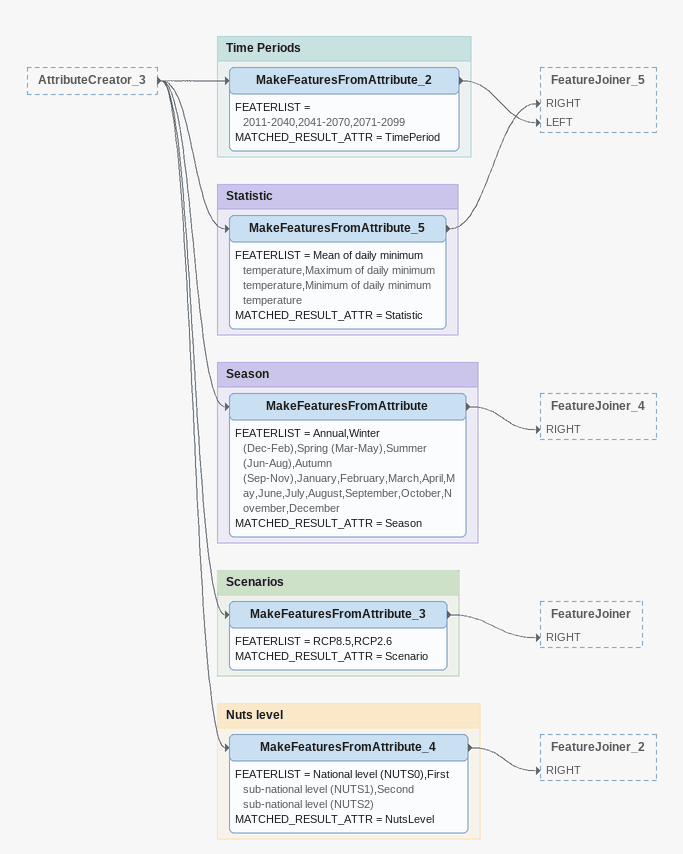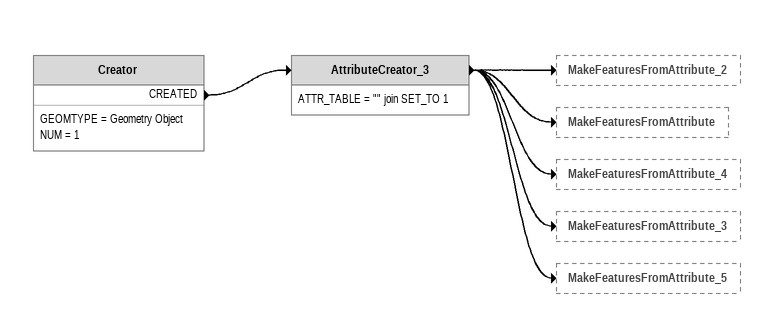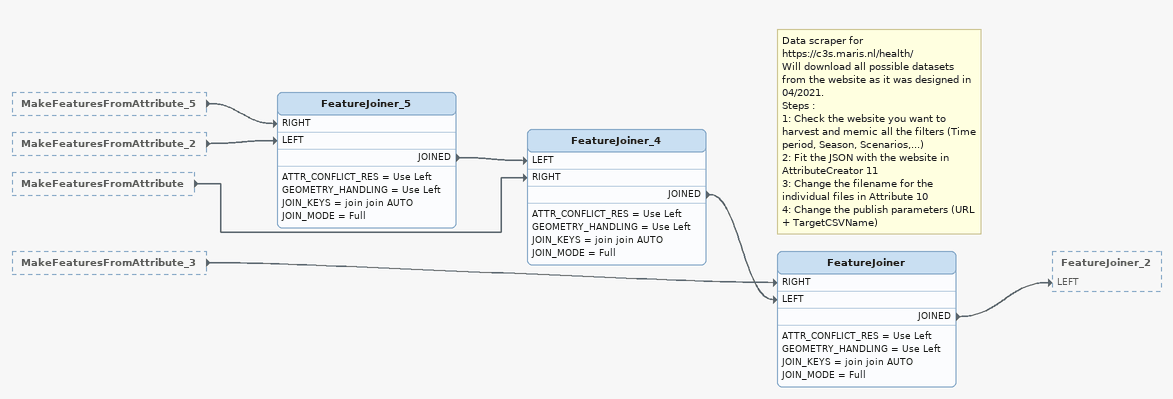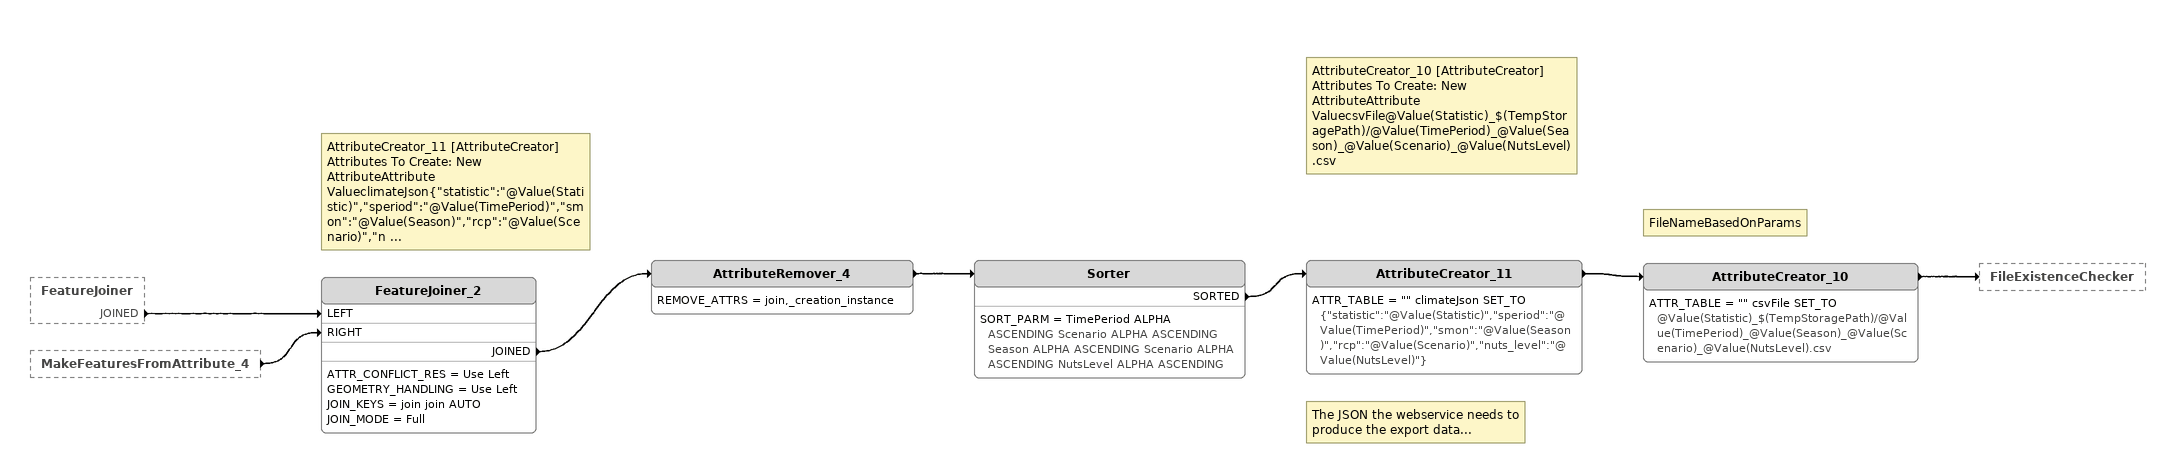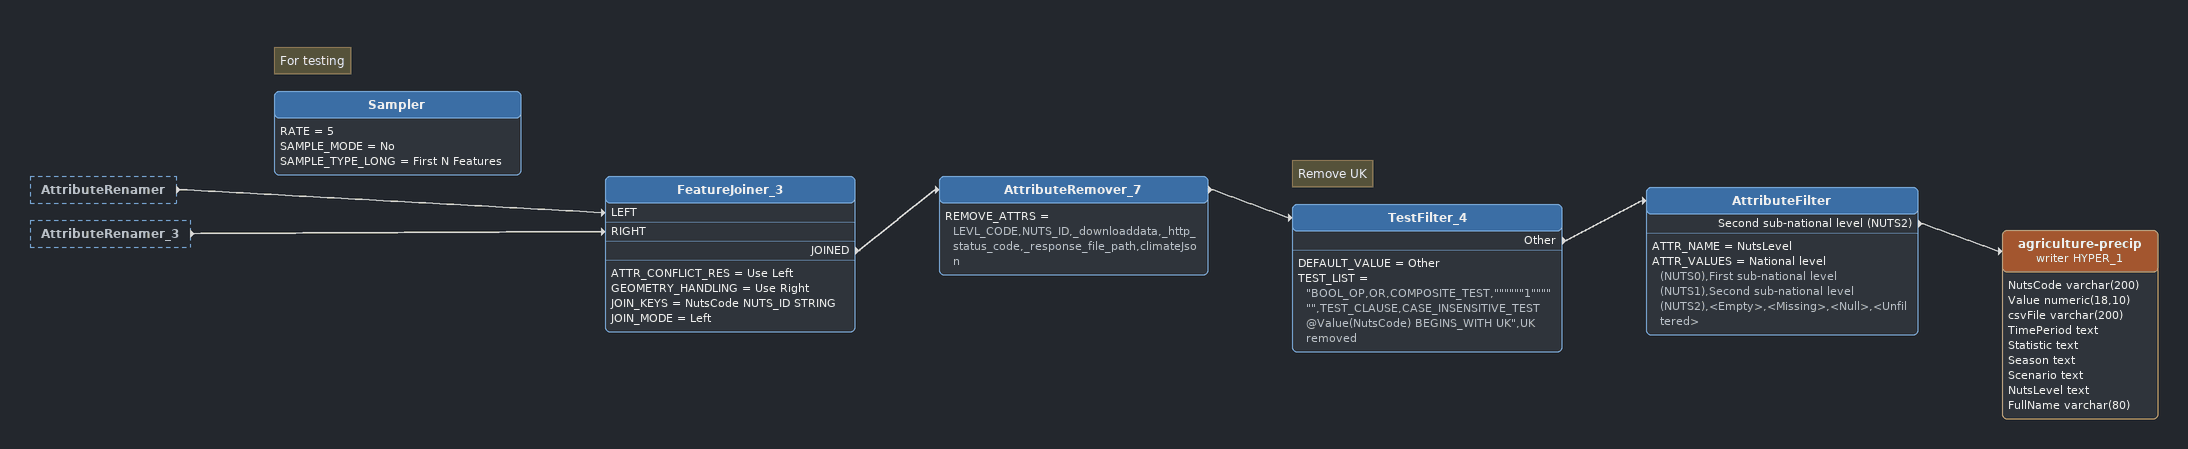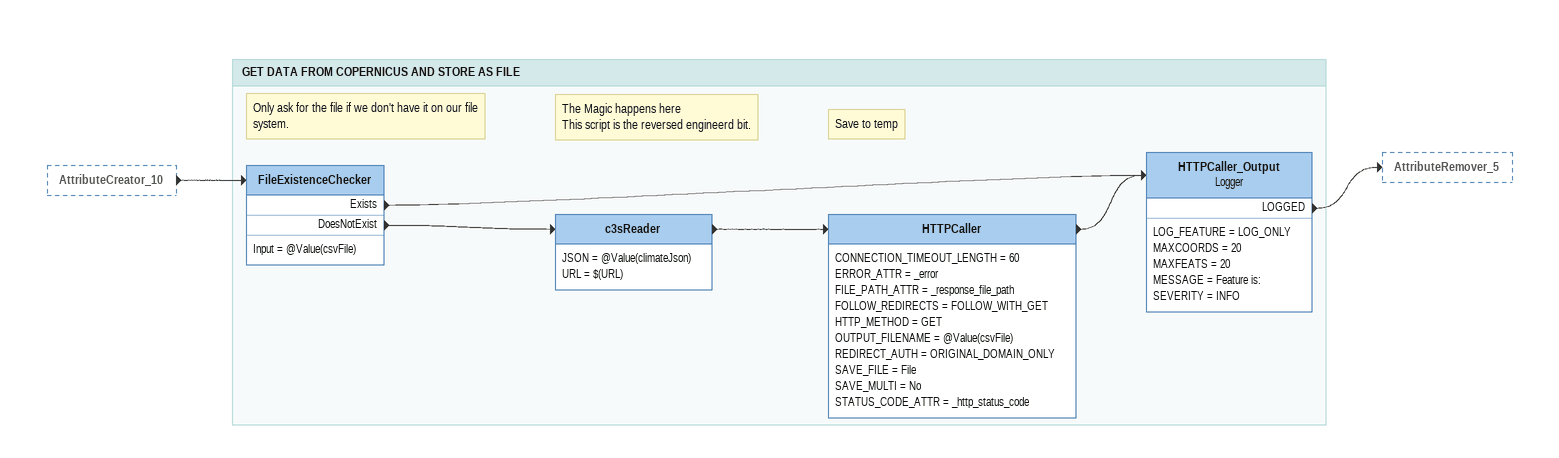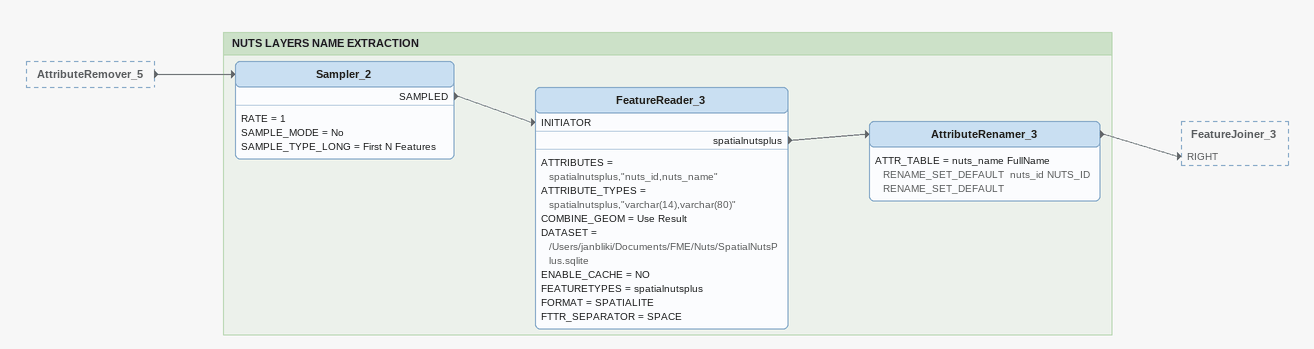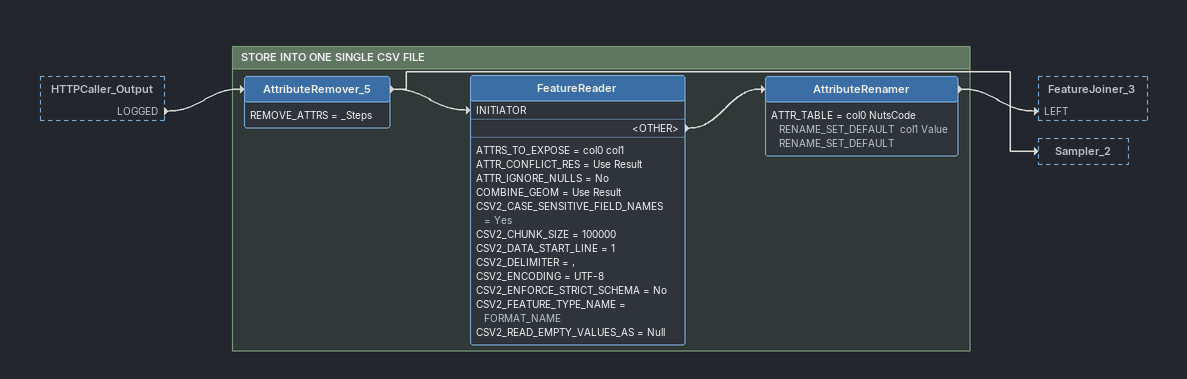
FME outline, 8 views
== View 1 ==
AttributeCreator_3 [outside]
    -> MakeFeaturesFromAttribute_2
    -> MakeFeaturesFromAttribute
    -> MakeFeaturesFromAttribute_4
    -> MakeFeaturesFromAttribute_3
    -> MakeFeaturesFromAttribute_5

Bookmark: Time Periods
MakeFeaturesFromAttribute_2
    FEATERLIST = 2011-2040,2041-2070,2071-2099
    MATCHED_RESULT_ATTR = TimePeriod
    -> FeatureJoiner_5 [LEFT]

Bookmark: Statistic
MakeFeaturesFromAttribute_5
    FEATERLIST = Mean of daily minimum temperature,Maximum of daily minimum temperature,Minimum of daily minimum temperature
    MATCHED_RESULT_ATTR = Statistic
    -> FeatureJoiner_5 [RIGHT]

Bookmark: Season
MakeFeaturesFromAttribute
    FEATERLIST = Annual,Winter (Dec-Feb),Spring (Mar-May),Summer (Jun-Aug),Autumn (Sep-Nov),January,February,March,April,May,June,July,August,September,October,November,December
    MATCHED_RESULT_ATTR = Season
    -> FeatureJoiner_4 [RIGHT]

Bookmark: Scenarios
MakeFeaturesFromAttribute_3
    FEATERLIST = RCP8.5,RCP2.6
    MATCHED_RESULT_ATTR = Scenario
    -> FeatureJoiner [RIGHT]

Bookmark: Nuts level
MakeFeaturesFromAttribute_4
    FEATERLIST = National level (NUTS0),First sub-national level (NUTS1),Second sub-national level (NUTS2)
    MATCHED_RESULT_ATTR = NutsLevel
    -> FeatureJoiner_2 [RIGHT]

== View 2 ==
Creator
    GEOMTYPE = Geometry Object
    NUM = 1
    CREATED -> AttributeCreator_3
AttributeCreator_3
    ATTR_TABLE = "" join SET_TO 1
    -> MakeFeaturesFromAttribute_2
    -> MakeFeaturesFromAttribute
    -> MakeFeaturesFromAttribute_4
    -> MakeFeaturesFromAttribute_3
    -> MakeFeaturesFromAttribute_5

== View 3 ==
MakeFeaturesFromAttribute_5 [outside]
    -> FeatureJoiner_5 [RIGHT]
MakeFeaturesFromAttribute_2 [outside]
    -> FeatureJoiner_5 [LEFT]
MakeFeaturesFromAttribute [outside]
    -> FeatureJoiner_4 [RIGHT]
MakeFeaturesFromAttribute_3 [outside]
    -> FeatureJoiner [RIGHT]
FeatureJoiner_5
    ATTR_CONFLICT_RES = Use Left
    GEOMETRY_HANDLING = Use Left
    JOIN_KEYS = join join AUTO
    JOIN_MODE = Full
    JOINED -> FeatureJoiner_4 [LEFT]
Note: Data scraper for https://c3s.maris.nl/health/ / Will download all possible datasets from the website as it was designed in 04/2021. / Steps : / 1: Check the website you want to harvest and memic all the filters (Time period, Season, Scenarios,...) / 2: Fit the JSON with the website in AttributeCreator 11 / 3: Change the filename for the individual files in Attribute 10 / 4: Change the publish parameters (URL + TargetCSVName)
FeatureJoiner_4
    ATTR_CONFLICT_RES = Use Left
    GEOMETRY_HANDLING = Use Left
    JOIN_KEYS = join join AUTO
    JOIN_MODE = Full
    JOINED -> FeatureJoiner [LEFT]
FeatureJoiner
    ATTR_CONFLICT_RES = Use Left
    GEOMETRY_HANDLING = Use Left
    JOIN_KEYS = join join AUTO
    JOIN_MODE = Full
    JOINED -> FeatureJoiner_2 [LEFT]

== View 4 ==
FeatureJoiner [outside]
    JOINED -> FeatureJoiner_2 [LEFT]
MakeFeaturesFromAttribute_4 [outside]
    -> FeatureJoiner_2 [RIGHT]
FeatureJoiner_2
    ATTR_CONFLICT_RES = Use Left
    GEOMETRY_HANDLING = Use Left
    JOIN_KEYS = join join AUTO
    JOIN_MODE = Full
    JOINED -> AttributeRemover_4
AttributeRemover_4
    REMOVE_ATTRS = join,_creation_instance
    -> Sorter
Sorter
    SORT_PARM = TimePeriod ALPHA ASCENDING Scenario ALPHA ASCENDING Season ALPHA ASCENDING Scenario ALPHA ASCENDING NutsLevel ALPHA ASCENDING
    SORTED -> AttributeCreator_11
Note: AttributeCreator_11 [AttributeCreator] / Attributes To Create: New AttributeAttribute ValueclimateJson{"statistic":"@Value(Statistic)","speriod":"@Value(TimePeriod)","smon":"@Value(Season)","rcp":"@Value(Scenario)","n ...
Note: The JSON the webservice needs to produce the export data...
AttributeCreator_11
    ATTR_TABLE = "" climateJson SET_TO {"statistic":"@Value(Statistic)","speriod":"@Value(TimePeriod)","smon":"@Value(Season)","rcp":"@Value(Scenario)","nuts_level":"@Value(NutsLevel)"}
    -> AttributeCreator_10
Note: AttributeCreator_10 [AttributeCreator] / Attributes To Create: New AttributeAttribute ValuecsvFile@Value(Statistic)_$(TempStoragePath)/@Value(TimePeriod)_@Value(Season)_@Value(Scenario)_@Value(NutsLevel).csv
Note: FileNameBasedOnParams
AttributeCreator_10
    ATTR_TABLE = "" csvFile SET_TO @Value(Statistic)_$(TempStoragePath)/@Value(TimePeriod)_@Value(Season)_@Value(Scenario)_@Value(NutsLevel).csv
    -> FileExistenceChecker

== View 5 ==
AttributeRenamer [outside]
    -> FeatureJoiner_3 [LEFT]
AttributeRenamer_3 [outside]
    -> FeatureJoiner_3 [RIGHT]
FeatureJoiner_3
    ATTR_CONFLICT_RES = Use Left
    GEOMETRY_HANDLING = Use Right
    JOIN_KEYS = NutsCode NUTS_ID STRING
    JOIN_MODE = Left
    JOINED -> AttributeRemover_7
AttributeRemover_7
    REMOVE_ATTRS = LEVL_CODE,NUTS_ID,_downloaddata,_http_status_code,_response_file_path,climateJson
    -> TestFilter_4
Note: Remove UK
TestFilter_4
    DEFAULT_VALUE = Other
    TEST_LIST = "BOOL_OP,OR,COMPOSITE_TEST,""""""1"""""",TEST_CLAUSE,CASE_INSENSITIVE_TEST @Value(NutsCode) BEGINS_WITH UK",UK removed
    Other -> AttributeFilter
AttributeFilter
    ATTR_NAME = NutsLevel
    ATTR_VALUES = National level (NUTS0),First sub-national level (NUTS1),Second sub-national level (NUTS2),<Empty>,<Missing>,<Null>,<Unfiltered>
    Second sub-national level (NUTS2) -> agriculture-precip (writer HYPER_1)
agriculture-precip (writer HYPER_1)
    attributes: NutsCode varchar(200), Value numeric(18,10), csvFile varchar(200), TimePeriod text, Statistic text, Season text, Scenario text, NutsLevel text, FullName varchar(80)
Note: For testing
Sampler
    RATE = 5
    SAMPLE_MODE = No
    SAMPLE_TYPE_LONG = First N Features

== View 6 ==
AttributeCreator_10 [outside]
    -> FileExistenceChecker

Bookmark: GET DATA FROM COPERNICUS AND STORE AS FILE
Note: Only ask for the file if we don't have it on our file system.
FileExistenceChecker
    Input = @Value(csvFile)
    Exists -> HTTPCaller_Output
    DoesNotExist -> c3sReader
Note: The Magic happens here / This script is the reversed engineerd bit.
c3sReader
    JSON = @Value(climateJson)
    URL = $(URL)
    -> HTTPCaller
Note: Save to temp
HTTPCaller
    CONNECTION_TIMEOUT_LENGTH = 60
    ERROR_ATTR = _error
    FILE_PATH_ATTR = _response_file_path
    FOLLOW_REDIRECTS = FOLLOW_WITH_GET
    HTTP_METHOD = GET
    OUTPUT_FILENAME = @Value(csvFile)
    REDIRECT_AUTH = ORIGINAL_DOMAIN_ONLY
    SAVE_FILE = File
    SAVE_MULTI = No
    STATUS_CODE_ATTR = _http_status_code
    -> HTTPCaller_Output
HTTPCaller_Output: Logger
    LOG_FEATURE = LOG_ONLY
    MAXCOORDS = 20
    MAXFEATS = 20
    MESSAGE = Feature is:
    SEVERITY = INFO
    LOGGED -> AttributeRemover_5

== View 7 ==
AttributeRemover_5 [outside]
    -> Sampler_2

Bookmark: NUTS LAYERS NAME EXTRACTION
Sampler_2
    RATE = 1
    SAMPLE_MODE = No
    SAMPLE_TYPE_LONG = First N Features
    SAMPLED -> FeatureReader_3 [INITIATOR]
FeatureReader_3
    ATTRIBUTES = spatialnutsplus,"nuts_id,nuts_name"
    ATTRIBUTE_TYPES = spatialnutsplus,"varchar(14),varchar(80)"
    COMBINE_GEOM = Use Result
    DATASET = /Users/janbliki/Documents/FME/Nuts/SpatialNutsPlus.sqlite
    ENABLE_CACHE = NO
    FEATURETYPES = spatialnutsplus
    FORMAT = SPATIALITE
    FTTR_SEPARATOR = SPACE
    spatialnutsplus -> AttributeRenamer_3
AttributeRenamer_3
    ATTR_TABLE = nuts_name FullName RENAME_SET_DEFAULT  nuts_id NUTS_ID RENAME_SET_DEFAULT
    -> FeatureJoiner_3 [RIGHT]

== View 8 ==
HTTPCaller_Output [outside]
    LOGGED -> AttributeRemover_5

Bookmark: STORE INTO ONE SINGLE CSV FILE
AttributeRemover_5
    REMOVE_ATTRS = _Steps
    -> FeatureReader [INITIATOR]
    -> Sampler_2
FeatureReader
    ATTRS_TO_EXPOSE = col0 col1
    ATTR_CONFLICT_RES = Use Result
    ATTR_IGNORE_NULLS = No
    COMBINE_GEOM = Use Result
    CSV2_CASE_SENSITIVE_FIELD_NAMES = Yes
    CSV2_CHUNK_SIZE = 100000
    CSV2_DATA_START_LINE = 1
    CSV2_DELIMITER = ,
    CSV2_ENCODING = UTF-8
    CSV2_ENFORCE_STRICT_SCHEMA = No
    CSV2_FEATURE_TYPE_NAME = FORMAT_NAME
    CSV2_READ_EMPTY_VALUES_AS = Null
    <OTHER> -> AttributeRenamer
AttributeRenamer
    ATTR_TABLE = col0 NutsCode RENAME_SET_DEFAULT  col1 Value RENAME_SET_DEFAULT
    -> FeatureJoiner_3 [LEFT]
